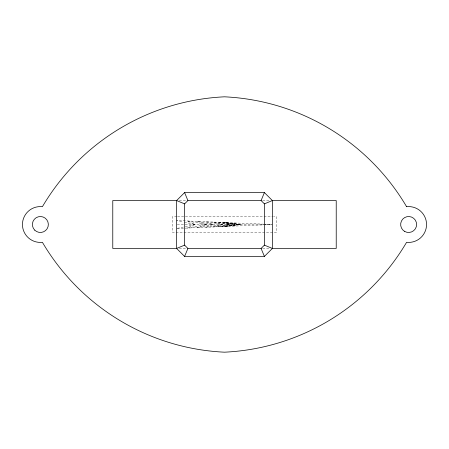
<?xml version="1.0" encoding="UTF-8"?>
<svg xmlns="http://www.w3.org/2000/svg" width="449" height="449" viewBox="0 0 449 449"><rect width="100%" height="100%" fill="white"/><g stroke="black" fill="none" stroke-linecap="round" stroke-linejoin="round"><path stroke-width="0.34" stroke-dasharray="2.25 1.68" d="M177.282 228.35L184.584 226.779M185.246 226.638L195.203 224.5L187.227 220.953L206.669 224.5L196.875 227.649L213.067 224.5L205.502 221.711L222.435 224.5L213.067 226.97L229.63 224.5L217.984 222.233L235.046 224.5L222.339 226.588L239.418 224.5L224.859 222.519L240.81 224.5L224.859 226.481L239.418 224.5L222.339 222.412L235.046 224.5L217.984 226.767L229.63 224.5L213.067 222.031L222.435 224.5L205.502 227.289L213.067 224.5L196.875 221.351L206.669 224.5L187.227 228.047L195.203 224.5L183.922 222.075M224.859 226.481L240.496 224.5L224.859 222.519M177.299 228.462L272.38 224.5M179.319 200.557L186.324 200.557M262.676 200.557L269.681 200.557M176.833 216.519L172.629 216.519L172.629 232.481L276.371 232.481L276.371 216.519L273.564 216.519M177.535 216.519L272.869 216.519M177.26 224.5L271.684 224.5L176.62 220.51L183.254 221.935M179.319 248.443L186.324 248.443M262.676 248.443L269.681 248.443"/><path stroke-width="0.67" d="M184.601 203.863L176.62 200.557L112.778 200.557L112.778 248.443L176.62 248.443L184.601 256.418L187.907 248.443L261.094 248.443L264.399 245.137L264.399 203.863L261.094 200.557L187.907 200.557L184.601 203.863L184.601 245.137L187.907 248.443M261.094 200.557L264.399 192.582L272.38 200.557L336.222 200.557L336.222 248.443L272.38 248.443L264.399 245.137M264.399 192.582L184.601 192.582L176.62 200.557L176.62 248.443L184.601 245.137M184.601 256.418L264.399 256.418L272.38 248.443L272.38 200.557L264.399 203.863M261.094 248.443L264.399 256.418M184.601 192.582L187.907 200.557M34.725 230.141A7.981 7.981 0 0 0 48.077 226.565A7.981 7.981 0 0 0 38.305 216.794A7.981 7.981 0 0 0 34.725 230.141M404.639 231.409A7.981 7.981 0 0 0 416.61 224.5A7.981 7.981 0 0 0 404.639 217.591A7.981 7.981 0 0 0 404.639 231.409M406.598 206.697A223.445 223.445 0 0 0 224.5 96.816A223.445 223.445 0 0 0 42.402 206.697A17.921 17.921 0 0 0 22.45 224.5A17.921 17.921 0 0 0 42.402 242.303A223.445 223.445 0 0 0 224.5 352.184A223.445 223.445 0 0 0 406.598 242.303A17.921 17.921 0 0 0 426.55 224.5A17.921 17.921 0 0 0 406.598 206.697"/></g></svg>
